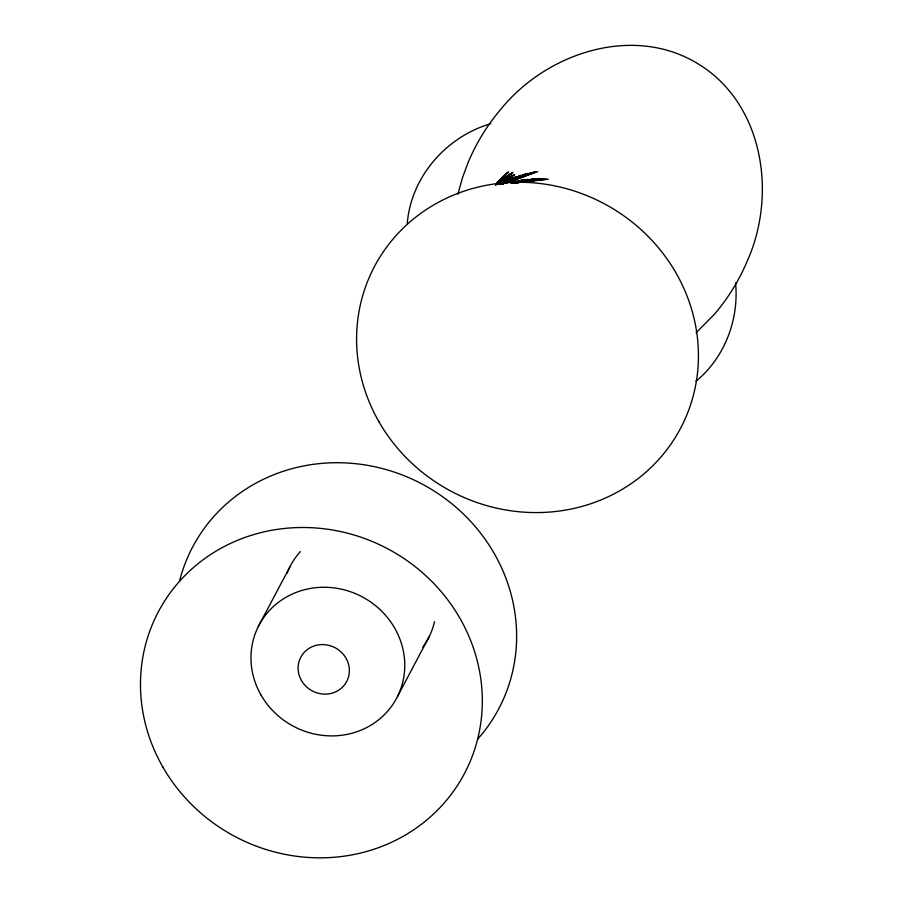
<?xml version="1.0" encoding="UTF-8"?>
<svg xmlns="http://www.w3.org/2000/svg" width="903" height="903" viewBox="0 0 903 903"><rect width="100%" height="100%" fill="white"/><g stroke="black" fill="none" stroke-linecap="round" stroke-linejoin="round"><path stroke-width="1.35" d="M407.264 223.459C410.967 176.886 446.353 136.658 490.713 123.711M457.9 194.235L462.359 178.083L468.059 162.653A203.085 203.028 -68.8 0 1 501.03 108.981C546.744 52.814 633.466 23.907 698.403 64.045C763.554 103.845 776.952 194.269 747.515 260.436A203.085 203.028 -68.8 0 1 714.544 314.12L696.123 332.755M258.281 626.558L289.84 566.96M397.444 696.608L428.993 637.01M495.408 185.183L499.946 179.844L495.645 185.013M496.932 183.523L502.599 177.202L497.327 183.309M496.661 183.919L500.996 178.771L495.657 185.092M496.819 183.851L502.057 177.722L496.684 183.998M496.808 183.964L503.129 176.683L496.966 183.794M497.316 183.433L503.671 176.175L497.474 183.253M496.921 183.93L504.213 175.667L497.101 183.738M496.729 184.212L504.754 175.171L497.44 183.399M497.248 183.681L505.308 174.674L497.045 183.896M505.849 174.177L496.864 184.156L506.955 173.207M506.402 173.692L497.158 183.873L507.509 172.721L497.519 183.58M497.124 184.043L508.073 172.247M497.372 183.828L508.626 171.773M498.106 183.84L505.556 177.417L498.467 183.772M497.858 184.212L505.003 177.846L498.941 183.309M498.806 183.512L509.484 174.572M695.976 381.224C724.601 357.791 739.196 319.47 735.539 282.91M498.524 183.783L511.188 173.432M499.133 183.354L508.355 175.363L498.874 183.591M498.704 183.817L510.048 174.189L498.377 184.099M512.904 172.315L498.964 183.749L510.624 173.805M498.941 183.704L511.764 173.049M498.422 184.167L512.328 172.687M499.596 183.727L502.903 181.289L499.494 183.794M499.043 184.167L503.456 180.927L500.048 183.422M499.427 183.952L506.256 179.166L499.393 184.031M499.348 184.099L510.782 176.582L500.386 183.557M500.138 183.648L511.346 176.288L499.788 183.986M500.68 183.422L513.051 175.396M499.743 184.065L512.486 175.69M500.104 183.885L513.626 175.114M500.251 183.806L514.191 174.832M500.081 183.941L514.766 174.55M501.933 183.602L513.062 178.004L501.933 183.67M501.944 183.772L514.315 177.519L501.955 183.715L515.579 177.056L501.978 183.817L520.749 175.317L502.915 183.546M502.937 183.648L526.077 173.839L503.208 183.659M503.355 183.761L531.551 172.62L505.42 183.027M505.443 183.106L532.939 172.36L505.545 183.049M505.68 183.072L534.339 172.112L506.876 182.632M505.838 183.095L535.739 171.886L507.012 182.654M506.143 183.083L537.861 171.581M510.511 182.812L523.322 179.945L511.132 182.801M511.324 182.88L524.959 179.742L511.47 182.801M511.651 182.88L526.607 179.562L511.832 182.79L533.233 179.065L512.452 182.97M512.012 182.869L528.255 179.404L512.204 182.778M512.836 182.959L534.903 178.986L513.118 182.869M513.231 182.948L536.574 178.941L513.536 182.857M513.649 182.925L538.244 178.918L513.988 182.846M514.089 182.914L539.926 178.918L514.857 182.756M514.552 182.891L541.608 178.929L513.909 182.959M514.371 182.937L543.29 178.975L515.365 182.824L548.347 179.234M514.845 182.914L544.972 179.042M515.353 182.891L546.654 179.121M434.501 621.749A77.906 73.301 27.9 0 1 422.796 647.124M287.098 573.202A77.906 73.301 27.9 0 1 300.327 551.586M179.471 581.374A173.116 162.879 27.9 0 1 421.814 483.895A173.116 162.879 27.9 0 1 477.755 739.06M499.427 180.374L496.864 183.49L499.427 180.374M501.707 180.476L498.637 183.365L502.79 179.584L497.79 184.212L501.707 180.476M504.574 180.205L500.149 183.411L505.691 179.516L499.98 183.58L504.574 180.205M506.82 178.828L500.149 183.535L507.949 178.173L499.912 183.749L506.82 178.828M508.152 180.081L501.978 183.456L508.152 180.081M509.36 179.55L501.955 183.535L509.36 179.55M516.855 176.593L502.012 183.851L516.855 176.593M527.431 173.5L503.242 183.749L527.431 173.5M301.455 680.501A25.973 24.437 27.9 0 0 345.86 682.95A25.973 24.437 27.9 0 0 323.917 644.618A25.973 24.437 27.9 0 0 301.455 680.501M261.001 695.017A77.906 73.301 27.9 0 0 394.216 702.353A77.906 73.301 27.9 0 0 328.376 587.379A77.906 73.301 27.9 0 0 261.001 695.017M162.811 766.974A173.116 162.879 27.9 0 0 458.848 783.285A173.116 162.879 27.9 0 0 312.54 527.77A173.116 162.879 27.9 0 0 162.811 766.974M378.921 421.712A173.116 162.879 27.9 0 0 674.959 438.023A173.116 162.879 27.9 0 0 528.65 182.508A173.116 162.879 27.9 0 0 378.921 421.712"/></g></svg>
